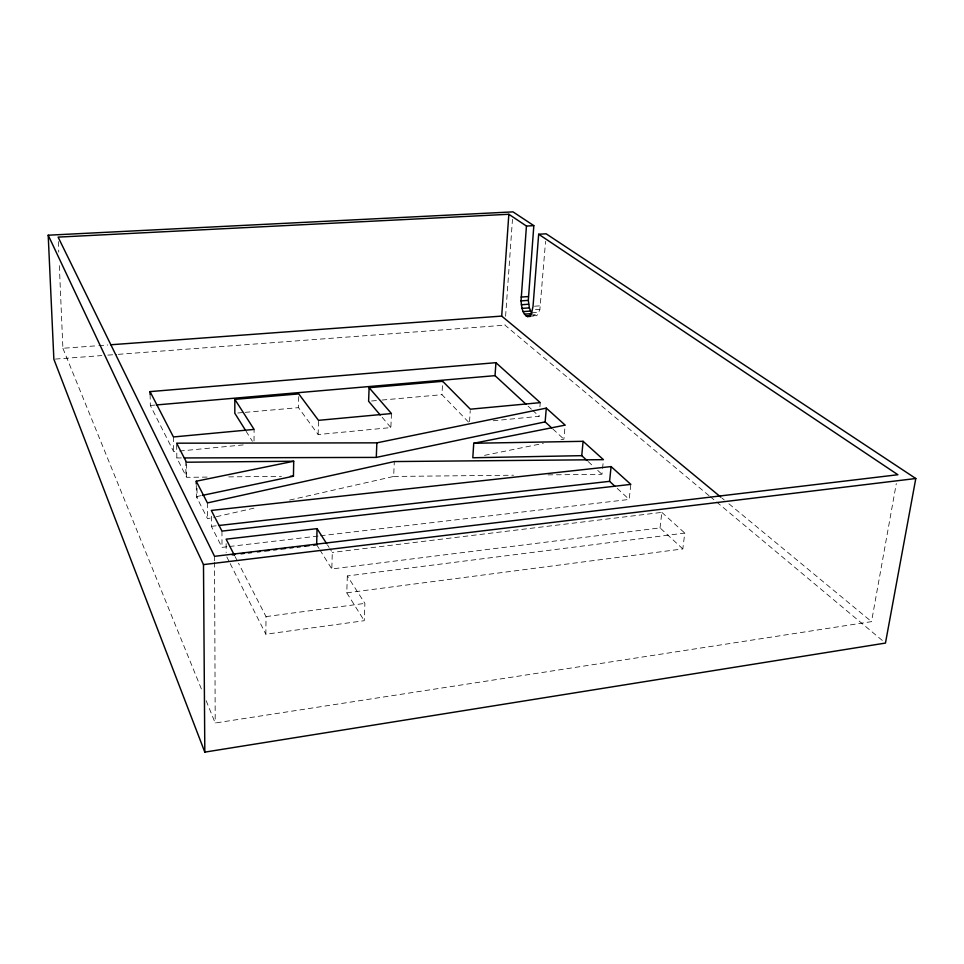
<?xml version="1.0" encoding="UTF-8"?>
<svg xmlns="http://www.w3.org/2000/svg" width="964" height="964" viewBox="0 0 964 964"><rect width="100%" height="100%" fill="white"/><g stroke="black" fill="none" stroke-linecap="round" stroke-linejoin="round"><path stroke-width="0.72" stroke-dasharray="4.82 3.62" d="M254.026 440.97L254.098 429.414M347.329 575.954L346.775 592.836L682.813 548.914L684.777 533.068L347.329 575.954L364.898 603.392L364.235 620.708L265.847 634.216L266.028 616.599L238.506 563.205M391.456 413.556L390.866 427.582L318.144 434.547L298.503 407.652L298.756 393.902M318.144 434.547L318.482 420.34M682.813 548.914L660.027 527.886L331.821 568.953L332.291 552.444L329.881 548.685M289.598 500.075L393.661 476.445L394.312 461.563M468.432 422.003L441.958 394.686L442.705 381.31M469.54 421.666L470.239 410.58M709.034 495.677L504.955 325.169L505.16 322.181M505.594 316.228L512.474 219.334M533.237 315.312L536.394 315.782L537.828 314.505L539.9 309.336L545.564 241.313M493.17 420.762L539.129 416.328L539.454 412.231M539.912 406.76L540.238 402.651M560.964 439.789L563.892 439.186L565.145 425.124M548.022 474.866L601.97 474.312L602.416 469.926M602.56 468.456L603.295 461.141M320.434 535.779L629.191 499.436L630.817 484.386M660.027 527.886L661.846 512.378L332.291 552.444M206.151 700.708L215.213 723L871.528 621.635L896.303 483.542M196.282 485.422L196.379 496.641L207.525 518.716L214.852 517.053M216.322 516.716L257.352 507.401M196.379 496.641L200.789 495.713M484.555 455.357L543.322 443.38M266.028 616.599L364.898 603.392M211.333 516.21L211.381 526.344L221.997 547.359L227.962 546.66M229.456 546.492L318.939 535.948M211.381 526.344L217.346 525.669M150.107 394.384L150.336 405.47L173.641 451.622L178.111 451.188M179.593 451.044L246.567 444.585M371.598 400.988L380.587 400.193M382.081 400.048L441.958 394.686M237.783 413.002L243.699 412.484M245.181 412.351L298.503 407.652M150.336 405.47L154.83 405.085M55.358 359.078L101.81 355.571M107.811 355.126L116.801 354.451M118.295 354.33L504.955 325.169M531.67 312.842L539.021 312.312M59.334 265.654L62.901 348.281L97.352 345.751M98.846 345.642L107.835 344.992M530.477 315.047L537.828 314.505M529.067 316.325L536.394 315.782M534.514 306.215L540.406 305.793M535.49 309.661L539.9 309.336M176.665 444.669L176.846 457.96L186.618 477.313L209.188 477.072M228.745 476.879L281.404 476.337M393.661 476.445L513.547 475.216M176.846 457.96L181.34 457.948M721.976 498.075L724.289 499.991M728.929 503.823L871.528 621.635M710.191 496.641L883.144 641.144M661.846 512.378L684.777 533.068M528.103 406.157L531.405 409.206M532.514 410.23L539.129 416.328M552.866 429.004L563.892 439.186M588.136 461.551L593.45 466.456M597.716 470.384L601.97 474.312M617.201 488.374L629.191 499.436M382.154 417.279L390.866 427.582M327.483 544.925L329.086 547.432M246.013 431.113L252.411 441.307M316.662 544.756L319.06 548.576M319.855 549.854L331.821 568.953M346.775 592.836L364.235 620.708M235.071 556.529L237.819 561.867M226.817 556.903L229.504 562.241M230.179 563.566L265.847 634.216M62.901 348.281L202.187 690.959M58.298 241.615L58.756 252.134M173.424 436.957L173.641 451.622M186.462 463.576L186.618 477.313M185.763 460.888L185.932 475.963M197.018 488.242L197.102 498.075M207.429 502.919L207.525 518.716M214.538 556.324L214.562 560.831M214.562 562.325L215.213 723M221.961 531.104L221.997 547.359M226.13 543.648L226.142 552.589"/><path stroke-width="1.45" d="M150.107 394.384L150.047 391.613L495.93 362.681L540.238 402.651L470.324 409.194L442.705 381.31L369.104 387.697L391.456 413.556L318.482 420.34L298.756 393.902L234.842 399.349L234.818 413.267L245.218 429.836M202.259 495.412L293.442 476.216L293.707 461.238L186.45 462.214L176.641 443.187L376.864 442.85L546.299 408.121L565.145 425.124L473.746 443.271L472.806 457.755L581.75 455.659L587.064 460.563M521.042 300.889L526.44 226.046L508.835 214.273L58.105 237.108L214.538 556.324L897.894 474.734L538.671 234.24L533.032 306.323L531.67 312.842L530.477 315.047L527.513 316.59C521.958 313.854 521.644 306.323 521.042 300.889L528.308 300.37L533.827 225.648L513.005 211.875L48.2 235.204L53.864 359.198L204.814 752.125L885.458 643.072L915.8 478.518L546.166 233.818L538.671 234.24M234.385 555.204L226.13 539.177L317.048 528.634L316.662 544.756L313.698 545.106M369.104 387.697L368.609 401.265L380.214 414.99M184.341 457.936L376.285 457.406L376.864 442.85M525.898 404.121L495.038 375.647L495.93 362.681M720.819 497.123L501.702 316.096L508.835 214.273M551.769 427.992L545.142 421.883L546.299 408.121M581.75 455.659L583.1 441.319L473.746 443.271M615.02 486.362L609.573 481.337L611.092 466.576L211.297 510.426L221.961 531.104L630.817 484.386L611.092 466.576M376.285 457.406L545.142 421.883M196.27 484.024L196.246 481.217L293.707 461.238M48.2 235.204L203.488 564.603L915.8 478.518M232.071 554.866L235.047 554.505M240.976 553.806L243.952 553.444M248.399 552.914L251.363 552.553M257.304 551.854L260.268 551.492M264.726 550.962L269.173 550.432M273.631 549.902L276.596 549.54M281.042 549.01L285.501 548.48M289.947 547.95L292.923 547.588M297.37 547.058L300.334 546.709M304.793 546.178L309.239 545.636M218.84 525.501L609.573 481.337M156.337 404.952L495.038 375.647M524.44 314.144L531.73 313.613L529.357 307.877L528.308 300.37M110.824 344.763L501.702 316.096M525.934 315.855L530.321 315.529M527.513 316.59L530.441 316.373M522.078 308.396L529.357 307.877M523.127 311.601L530.405 311.083M521.367 304.745L528.634 304.226M521.114 297.069L528.38 296.563M526.44 226.046L533.827 225.648M290.429 476.24L293.442 476.216M583.1 441.319L603.44 459.671L394.312 461.563L207.429 502.919L196.246 481.217M234.842 399.349L254.098 429.414L173.424 436.957L150.047 391.613M317.048 528.634L326.676 543.672M203.488 564.603L204.814 752.125"/></g></svg>
